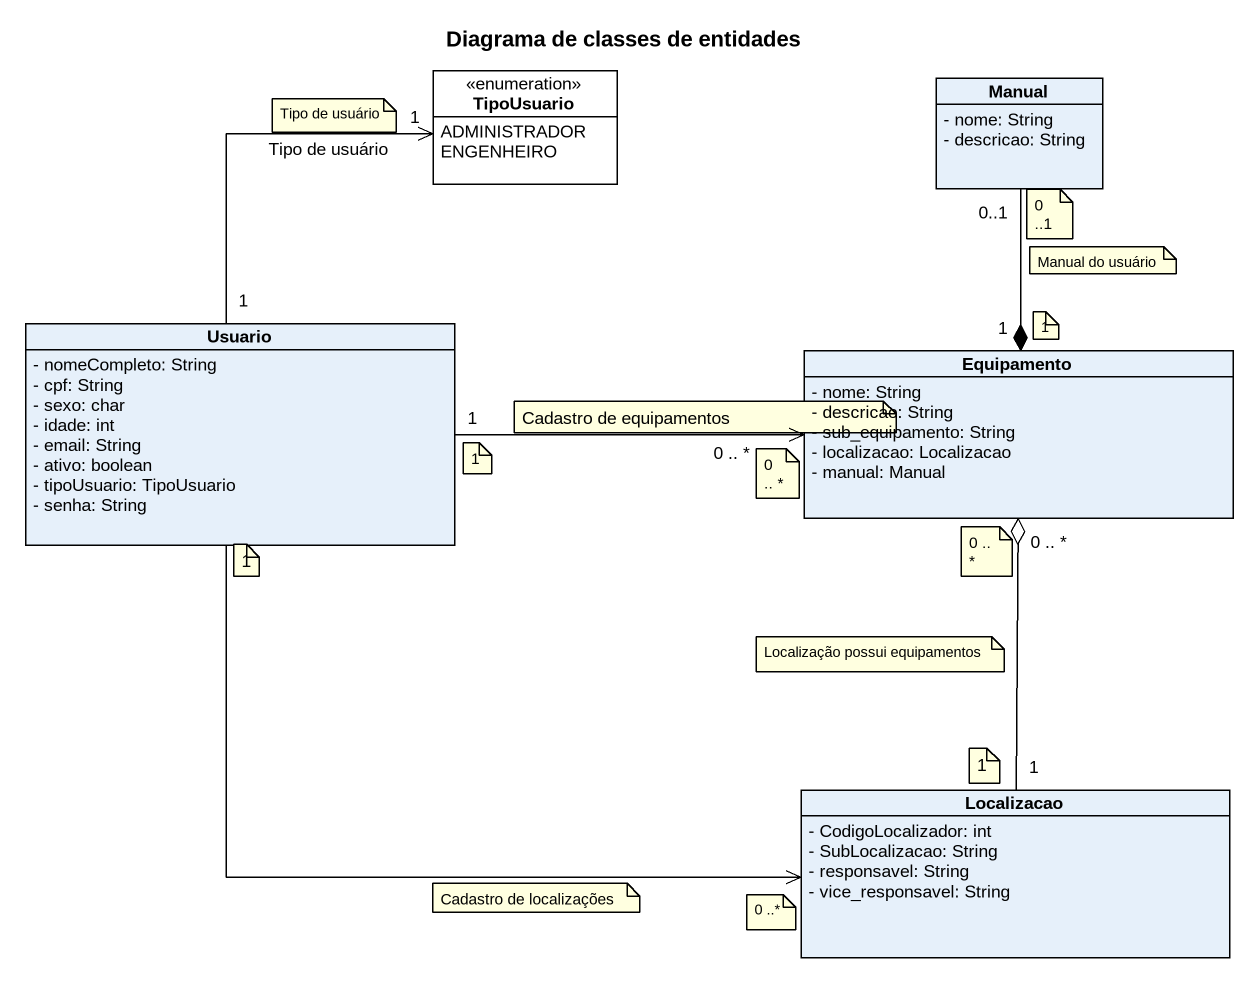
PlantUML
@startuml
title Diagrama de classes de entidades
hide circle
hide empty members
skinparam classAttributeIconSize 0
enum TipoUsuario #FFFFFF {
  ADMINISTRADOR
  ENGENHEIRO
}
class Manual {
  - nome: String
  - descricao: String
}
class Usuario {
  - nomeCompleto: String
  - cpf: String
  - sexo: char
  - idade: int
  - email: String
  - ativo: boolean
  - tipoUsuario: TipoUsuario
  - senha: String
}
class Equipamento {
  - nome: String
  - descricao: String
  - sub_equipamento: String
  - localizacao: Localizacao
  - manual: Manual
}
class Localizacao {
  - CodigoLocalizador: int
  - SubLocalizacao: String
  - responsavel: String
  - vice_responsavel: String
}
Manual "0..1" --* "1" Equipamento
Usuario "1" -up-> "1" TipoUsuario : Tipo de usuário
Usuario "1" -right-> "0 .. *" Equipamento
Usuario -right-> Localizacao
Localizacao "1" -up-o "0 .. *" Equipamento
note as N1
  Tipo de usuário
end note
note as N2
  0 ..1
end note
note as N3
  Manual do usuário
end note
note as N4
  1
end note
note as N5
  1
end note
note as N6
  Cadastro de equipamentos
end note
note as N7
  0 .. *
end note
note as N8
  0 .. *
end note
note as N9
  1
end note
note as N10
  Localização possui equipamentos
end note
note as N11
  1
end note
note as N12
  Cadastro de localizações
end note
note as N13
  0 ..*
end note
@enduml
